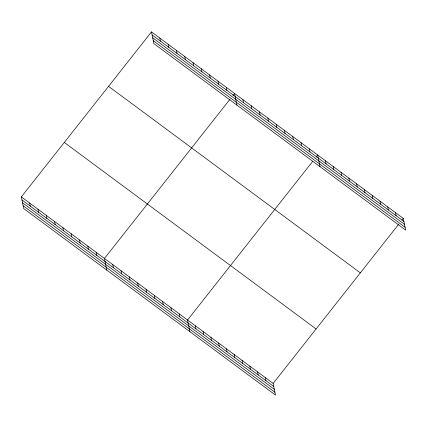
<?xml version="1.0" encoding="UTF-8"?>
<svg xmlns="http://www.w3.org/2000/svg" width="427" height="427" viewBox="0 0 427 427"><rect width="100%" height="100%" fill="white"/><g stroke="black" fill="none" stroke-linecap="round" stroke-linejoin="round"><path stroke-width="0.64" d="M21.35 196.895L273.147 383.414L275.506 395.098L23.704 208.573L21.35 196.895L151.494 31.902L403.296 218.427L405.65 230.105L153.853 43.586L151.494 31.902M230.089 99.16L104.444 258.447L106.798 270.126M232.955 95.531L234.588 93.454L236.948 105.138M312.777 161.23L187.538 319.999L189.892 331.678M316.049 157.083L317.683 155.006L320.036 166.69M273.147 383.414L398.797 224.127M402.069 219.98L403.296 218.427M152.119 34.982L403.915 221.501M152.69 37.822L404.486 224.34M153.277 40.746L405.079 227.265M108.549 86.35L360.345 272.874M64.301 142.447L316.097 328.971M21.969 199.969L273.771 386.494M22.546 202.809L274.342 389.333M23.133 205.734L274.929 392.258M395.514 212.662L396.133 215.736M387.727 206.892L388.351 209.972M379.945 201.128L380.569 204.207M372.163 195.363L372.782 198.443M364.38 189.599L365 192.678M356.598 183.834L357.218 186.909M348.816 178.07L349.435 181.144M341.034 172.305L341.653 175.38M333.247 166.541L333.871 169.615M325.465 160.771L326.089 163.851M309.372 148.852L309.997 151.932M301.067 142.698L301.686 145.772M292.757 136.544L293.376 139.618M284.446 130.384L285.065 133.464M276.136 124.23L276.755 127.31M267.825 118.076L268.45 121.156M259.52 111.922L260.139 114.996M251.209 105.768L251.829 108.842M242.899 99.608L243.518 102.688M226.283 87.3L226.902 90.375M217.973 81.146L218.592 84.22M209.662 74.992L210.281 78.066M265.364 377.649L265.984 380.729M201.352 68.832L201.971 71.912M257.582 371.885L258.202 374.965M193.041 62.678L193.666 65.758M249.8 366.12L250.419 369.2M184.736 56.524L185.355 59.599M242.018 360.356L242.637 363.43M176.426 50.37L177.045 53.444M234.236 354.591L234.855 357.666M168.115 44.211L168.734 47.29M226.449 348.827L227.073 351.901M159.805 38.056L160.424 41.136M218.667 343.057L219.286 346.137M210.885 337.293L211.504 340.372M203.103 331.528L203.722 334.608M195.32 325.764L195.94 328.843M179.228 313.845L179.847 316.919M170.917 307.686L171.537 310.765M162.607 301.531L163.231 304.611M154.302 295.377L154.921 298.457M145.991 289.223L146.61 292.298M137.681 283.069L138.3 286.143M129.37 276.909L129.989 279.989M121.06 270.755L121.684 273.835M112.755 264.601L113.374 267.681M96.134 252.293L96.753 255.367M87.823 246.133L88.448 249.213M79.513 239.979L80.137 243.059M71.208 233.825L71.827 236.9M62.897 227.671L63.516 230.745M54.587 221.517L55.206 224.591M46.276 215.357L46.901 218.437M37.971 209.203L38.59 212.283M29.66 203.049L30.28 206.124"/></g></svg>
